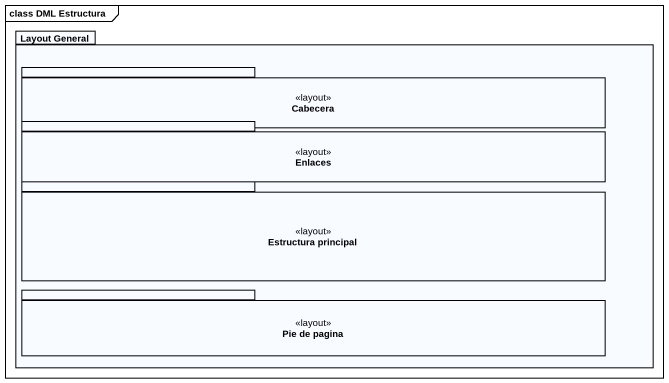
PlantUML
@startuml
mainframe class DML Estructura
package "Layout General" as Layout_General {
  package Cabecera <<layout>> {
  }
  package Enlaces <<layout>> {
  }
  package "Estructura principal" as Estructura_principal <<layout>> {
  }
  package "Pie de pagina" as Pie_de_pagina <<layout>> {
  }
}
@enduml
